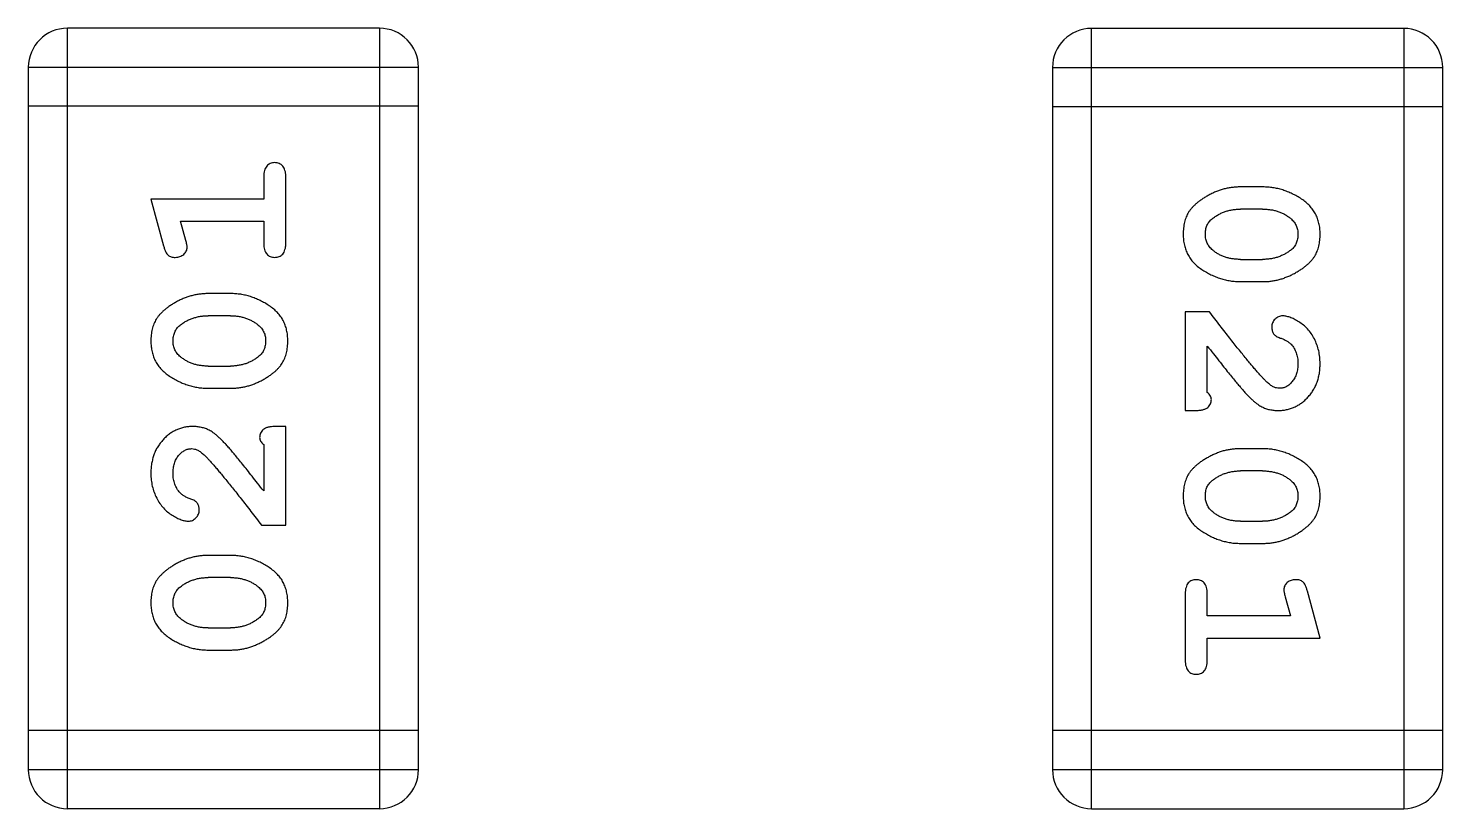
# Model space of a CAD drawing. Header units: millimetres. Extents: x 563 to 681, y 173 to 284.
# Drawn here: x 657.979 to 659.084, y 182.832 to 183.442 of the extents above; entities that cross this region are included whole.
import ezdxf

# ---------------------------------------------------------------- set-up
doc = ezdxf.new("R2010")
doc.units = ezdxf.units.MM
doc.header["$LTSCALE"] = 30.734
doc.layers.get('0').update_dxf_attribs({"linetype": 'CONTINUOUS'})

msp = doc.modelspace()

# ---------------------------------------------------------------- linework, layer by layer
at = {"linetype": 'Continuous'}
for p, q in [((658.2536, 183.4419), (658.0098, 183.4419)), ((658.0098, 182.8323), (658.0098, 183.4419)), ((658.2536, 183.4419), (658.2536, 182.8323)), ((659.0537, 183.4418), (658.8099, 183.4418)), ((658.8099, 182.8322), (658.8099, 183.4418)), ((659.0537, 183.4418), (659.0537, 182.8322)), ((657.9793, 183.4114), (658.2841, 183.4114)), ((657.9793, 183.4114), (657.9793, 182.8627)), ((658.2841, 182.8627), (658.2841, 183.4114)), ((658.7794, 183.4113), (659.0842, 183.4113)), ((658.7794, 183.4113), (658.7794, 182.8627)), ((659.0842, 182.8627), (659.0842, 183.4113)), ((658.2841, 183.3809), (657.9793, 183.3809)), ((658.7794, 183.3808), (659.0842, 183.3808)), ((658.1632, 183.3258), (658.1632, 183.3085)), ((658.1805, 183.2739), (658.1805, 183.3258)), ((658.9438, 183.3179), (658.9261, 183.3179)), ((658.1632, 183.3085), (658.0751, 183.3085)), ((658.0751, 183.3085), (658.0849, 183.272)), ((658.0982, 183.2912), (658.1632, 183.2912)), ((658.1023, 183.2762), (658.0982, 183.2912)), ((658.1632, 183.2912), (658.1632, 183.2739)), ((658.9435, 183.3006), (658.9263, 183.3006)), ((658.9263, 183.2613), (658.9435, 183.2613)), ((658.9261, 183.244), (658.9438, 183.244)), ((658.1374, 183.2346), (658.1197, 183.2346)), ((658.1372, 183.2173), (658.1199, 183.2173)), ((658.9019, 183.2204), (658.883, 183.2204)), ((658.883, 183.2204), (658.883, 183.1433)), ((658.9003, 183.1574), (658.9003, 183.1936)), ((658.1199, 183.178), (658.1372, 183.178)), ((658.1197, 183.1607), (658.1374, 183.1607)), ((658.883, 183.1433), (658.8909, 183.1433)), ((658.1805, 183.1308), (658.1726, 183.1308)), ((658.1805, 183.0537), (658.1805, 183.1308)), ((658.1632, 183.1166), (658.1632, 183.0804)), ((658.9438, 183.1134), (658.9261, 183.1134)), ((658.9435, 183.0961), (658.9263, 183.0961)), ((658.1616, 183.0537), (658.1805, 183.0537)), ((658.9263, 183.0568), (658.9435, 183.0568)), ((658.9261, 183.0395), (658.9438, 183.0395)), ((658.1374, 183.0301), (658.1197, 183.0301)), ((658.1372, 183.0128), (658.1199, 183.0128)), ((658.883, 183.0001), (658.883, 182.9482)), ((658.9003, 182.9828), (658.9003, 183.0001)), ((658.9611, 182.9978), (658.9653, 182.9828)), ((658.9884, 182.9655), (658.9785, 183.0021)), ((658.9653, 182.9828), (658.9003, 182.9828)), ((658.1199, 182.9735), (658.1372, 182.9735)), ((658.9003, 182.9655), (658.9884, 182.9655)), ((658.9003, 182.9482), (658.9003, 182.9655)), ((658.1197, 182.9561), (658.1374, 182.9561)), ((658.2841, 182.8932), (657.9793, 182.8932)), ((659.0842, 182.8932), (658.7794, 182.8932)), ((658.2841, 182.8627), (657.9793, 182.8627)), ((659.0842, 182.8627), (658.7794, 182.8627)), ((658.0098, 182.8323), (658.2536, 182.8323)), ((658.8099, 182.8322), (659.0537, 182.8322))]:
    msp.add_line(p, q, dxfattribs=at)
for centre, start, end in [((658.0098, 183.4114), 90, 180), ((658.2536, 183.4114), 0, 90), ((658.8099, 183.4113), 90, 180), ((659.0537, 183.4113), 0, 90), ((658.0098, 182.8627), 180, 270), ((658.2536, 182.8627), 270, 0), ((658.8099, 182.8627), 180, 270), ((659.0537, 182.8627), 270, 0)]:
    msp.add_arc(centre, 0.0305, start, end, dxfattribs=at)
for points, knots in [([(658.1718, 183.3369), (658.1712, 183.3368), (658.17, 183.3368), (658.1683, 183.3363), (658.1668, 183.3354), (658.1655, 183.3342), (658.1644, 183.3327), (658.1637, 183.3307), (658.1632, 183.3284), (658.1632, 183.3267), (658.1632, 183.3258)], [0, 0, 0, 0, 0.11517, 0.223509, 0.328254, 0.438012, 0.553651, 0.682263, 0.830856, 1, 1, 1, 1]), ([(658.1805, 183.3258), (658.1804, 183.3267), (658.1804, 183.3284), (658.1799, 183.3307), (658.1792, 183.3327), (658.1781, 183.3342), (658.1768, 183.3354), (658.1753, 183.3362), (658.1736, 183.3368), (658.1724, 183.3368), (658.1718, 183.3369)], [0, 0, 0, 0, 0.169012, 0.317488, 0.445429, 0.560977, 0.67065, 0.776666, 0.88492, 1, 1, 1, 1]), ([(658.9261, 183.3179), (658.925, 183.3179), (658.9229, 183.3179), (658.9197, 183.3175), (658.9166, 183.3171), (658.9135, 183.3164), (658.9104, 183.3155), (658.9074, 183.3144), (658.9045, 183.3131), (658.9016, 183.3116), (658.8988, 183.3101), (658.8963, 183.3084), (658.894, 183.3068), (658.8919, 183.3051), (658.89, 183.3034), (658.8884, 183.3017), (658.8869, 183.3), (658.8853, 183.2976), (658.8837, 183.2945), (658.8824, 183.2903), (658.8816, 183.2857), (658.8815, 183.2825), (658.8814, 183.2809)], [0, 0, 0, 0, 0.049886, 0.09882, 0.148132, 0.19689, 0.246038, 0.295176, 0.345305, 0.395692, 0.445312, 0.491875, 0.535813, 0.577009, 0.616081, 0.652689, 0.687585, 0.720206, 0.785062, 0.85223, 0.923759, 1, 1, 1, 1]), ([(658.9884, 183.2811), (658.9884, 183.2826), (658.9883, 183.2854), (658.9876, 183.2894), (658.9865, 183.2933), (658.9849, 183.2969), (658.9828, 183.3002), (658.9803, 183.3032), (658.9773, 183.306), (658.974, 183.3085), (658.9704, 183.3107), (658.9667, 183.3126), (658.963, 183.3142), (658.9592, 183.3156), (658.9554, 183.3166), (658.9516, 183.3174), (658.9477, 183.3178), (658.9451, 183.3179), (658.9438, 183.3179)], [0, 0, 0, 0, 0.06692, 0.130834, 0.19258, 0.252759, 0.312631, 0.373411, 0.436359, 0.501894, 0.568244, 0.632472, 0.69556, 0.757163, 0.818592, 0.878885, 0.939235, 1, 1, 1, 1]), ([(658.8988, 183.2808), (658.8988, 183.2815), (658.8988, 183.2827), (658.899, 183.2845), (658.8994, 183.2862), (658.9, 183.2878), (658.9008, 183.2893), (658.9017, 183.2906), (658.9028, 183.2919), (658.9036, 183.2926), (658.904, 183.293)], [0, 0, 0, 0, 0.139844, 0.271849, 0.399162, 0.521619, 0.6402, 0.758957, 0.87828, 1, 1, 1, 1]), ([(658.904, 183.293), (658.9048, 183.2936), (658.9064, 183.2948), (658.909, 183.2963), (658.9116, 183.2977), (658.9143, 183.2987), (658.9172, 183.2996), (658.9201, 183.3002), (658.9232, 183.3005), (658.9253, 183.3006), (658.9263, 183.3006)], [0, 0, 0, 0, 0.124927, 0.248361, 0.370889, 0.492583, 0.61616, 0.741472, 0.869044, 1, 1, 1, 1]), ([(658.9435, 183.3006), (658.9446, 183.3006), (658.9467, 183.3005), (658.9497, 183.3002), (658.9527, 183.2997), (658.9555, 183.2988), (658.9582, 183.2978), (658.9607, 183.2966), (658.9631, 183.2951), (658.9646, 183.2939), (658.9653, 183.2934)], [0, 0, 0, 0, 0.135446, 0.266257, 0.393419, 0.517936, 0.639137, 0.758785, 0.879345, 1, 1, 1, 1]), ([(658.9653, 183.2934), (658.9658, 183.2929), (658.9667, 183.2921), (658.9679, 183.2908), (658.9689, 183.2894), (658.9697, 183.2879), (658.9703, 183.2863), (658.9708, 183.2846), (658.9711, 183.2828), (658.9711, 183.2816), (658.9711, 183.281)], [0, 0, 0, 0, 0.13042, 0.256046, 0.378133, 0.498725, 0.620452, 0.742761, 0.869406, 1, 1, 1, 1]), ([(658.8814, 183.2809), (658.8815, 183.2794), (658.8816, 183.2766), (658.8823, 183.2725), (658.8834, 183.2687), (658.885, 183.2651), (658.887, 183.2618), (658.8895, 183.2587), (658.8925, 183.2559), (658.8959, 183.2535), (658.8995, 183.2513), (658.9031, 183.2493), (658.9069, 183.2477), (658.9106, 183.2463), (658.9144, 183.2453), (658.9183, 183.2445), (658.9222, 183.2441), (658.9248, 183.244), (658.9261, 183.244)], [0, 0, 0, 0, 0.067217, 0.131051, 0.19272, 0.252824, 0.312745, 0.373449, 0.436041, 0.501494, 0.567761, 0.632087, 0.695096, 0.757109, 0.817993, 0.878657, 0.939311, 1, 1, 1, 1]), ([(658.9046, 183.2685), (658.9041, 183.2689), (658.9032, 183.2697), (658.902, 183.2711), (658.901, 183.2725), (658.9002, 183.274), (658.8995, 183.2756), (658.8991, 183.2772), (658.8988, 183.279), (658.8988, 183.2802), (658.8988, 183.2808)], [0, 0, 0, 0, 0.129853, 0.25607, 0.380154, 0.49978, 0.62208, 0.743277, 0.868791, 1, 1, 1, 1]), ([(658.9438, 183.244), (658.9449, 183.244), (658.947, 183.244), (658.9502, 183.2443), (658.9534, 183.2449), (658.9565, 183.2455), (658.9595, 183.2465), (658.9625, 183.2476), (658.9655, 183.2489), (658.9684, 183.2504), (658.9711, 183.252), (658.9737, 183.2536), (658.976, 183.2552), (658.9781, 183.2569), (658.9799, 183.2586), (658.9816, 183.2603), (658.983, 183.2621), (658.9846, 183.2644), (658.9862, 183.2676), (658.9875, 183.2718), (658.9883, 183.2763), (658.9884, 183.2795), (658.9884, 183.2811)], [0, 0, 0, 0, 0.049855, 0.099516, 0.148482, 0.19758, 0.246804, 0.296268, 0.346517, 0.397047, 0.446826, 0.49336, 0.537801, 0.579207, 0.617974, 0.654833, 0.689171, 0.722088, 0.786392, 0.853518, 0.924186, 1, 1, 1, 1]), ([(658.9711, 183.281), (658.9711, 183.2804), (658.9711, 183.2791), (658.9708, 183.2773), (658.9704, 183.2756), (658.9698, 183.274), (658.9691, 183.2726), (658.9682, 183.2712), (658.9671, 183.2699), (658.9663, 183.2692), (658.9658, 183.2688)], [0, 0, 0, 0, 0.138115, 0.270177, 0.397547, 0.520057, 0.63869, 0.757499, 0.878226, 1, 1, 1, 1]), ([(658.0849, 183.272), (658.0852, 183.2711), (658.0857, 183.2695), (658.0865, 183.2675), (658.0874, 183.2658), (658.0885, 183.2646), (658.0896, 183.2638), (658.091, 183.2633), (658.0925, 183.2629), (658.0936, 183.2629), (658.0941, 183.2629)], [0, 0, 0, 0, 0.187321, 0.344927, 0.475328, 0.579604, 0.674244, 0.773631, 0.882025, 1, 1, 1, 1]), ([(658.0941, 183.2629), (658.0947, 183.2629), (658.096, 183.263), (658.0977, 183.2635), (658.0993, 183.2642), (658.1007, 183.2652), (658.1019, 183.2664), (658.1028, 183.2678), (658.1033, 183.2693), (658.1033, 183.2703), (658.1034, 183.2708)], [0, 0, 0, 0, 0.138815, 0.27042, 0.39836, 0.52875, 0.654955, 0.771147, 0.884581, 1, 1, 1, 1]), ([(658.1034, 183.2708), (658.1034, 183.2711), (658.1033, 183.2719), (658.1031, 183.2731), (658.1028, 183.2746), (658.1025, 183.2756), (658.1023, 183.2762)], [0, 0, 0, 0, 0.183151, 0.413144, 0.682305, 1, 1, 1, 1]), ([(658.1632, 183.2739), (658.1632, 183.273), (658.1632, 183.2713), (658.1637, 183.269), (658.1644, 183.2671), (658.1655, 183.2655), (658.1668, 183.2644), (658.1683, 183.2635), (658.17, 183.263), (658.1712, 183.2629), (658.1718, 183.2629)], [0, 0, 0, 0, 0.169102, 0.317658, 0.446239, 0.563118, 0.671828, 0.776546, 0.884858, 1, 1, 1, 1]), ([(658.1718, 183.2629), (658.1724, 183.2629), (658.1736, 183.263), (658.1753, 183.2635), (658.1768, 183.2643), (658.1781, 183.2655), (658.1792, 183.2671), (658.1799, 183.269), (658.1804, 183.2713), (658.1804, 183.273), (658.1805, 183.2739)], [0, 0, 0, 0, 0.115051, 0.223278, 0.329269, 0.437893, 0.554681, 0.682591, 0.83103, 1, 1, 1, 1]), ([(658.9263, 183.2613), (658.9253, 183.2613), (658.9232, 183.2614), (658.9201, 183.2617), (658.9172, 183.2622), (658.9144, 183.2631), (658.9117, 183.264), (658.9092, 183.2653), (658.9068, 183.2668), (658.9053, 183.2679), (658.9046, 183.2685)], [0, 0, 0, 0, 0.135449, 0.266263, 0.393429, 0.516942, 0.639128, 0.758779, 0.879341, 1, 1, 1, 1]), ([(658.9658, 183.2688), (658.965, 183.2682), (658.9634, 183.267), (658.9609, 183.2655), (658.9583, 183.2642), (658.9555, 183.2631), (658.9527, 183.2623), (658.9497, 183.2617), (658.9467, 183.2614), (658.9446, 183.2613), (658.9435, 183.2613)], [0, 0, 0, 0, 0.125331, 0.248948, 0.371201, 0.494032, 0.616811, 0.742104, 0.868849, 1, 1, 1, 1]), ([(658.1197, 183.2346), (658.1186, 183.2346), (658.1165, 183.2345), (658.1133, 183.2342), (658.1101, 183.2337), (658.107, 183.233), (658.104, 183.2321), (658.101, 183.231), (658.098, 183.2297), (658.0951, 183.2282), (658.0924, 183.2266), (658.0898, 183.225), (658.0875, 183.2233), (658.0854, 183.2217), (658.0836, 183.2199), (658.0819, 183.2182), (658.0805, 183.2165), (658.0789, 183.2141), (658.0773, 183.211), (658.076, 183.2068), (658.0752, 183.2022), (658.0751, 183.1991), (658.0751, 183.1975)], [0, 0, 0, 0, 0.049855, 0.099516, 0.148482, 0.19758, 0.246804, 0.296268, 0.346517, 0.397047, 0.446826, 0.49336, 0.537801, 0.579207, 0.617974, 0.654833, 0.689171, 0.722088, 0.786392, 0.853518, 0.924186, 1, 1, 1, 1]), ([(658.182, 183.1977), (658.182, 183.1991), (658.1819, 183.202), (658.1812, 183.2061), (658.1801, 183.2099), (658.1785, 183.2135), (658.1765, 183.2168), (658.174, 183.2198), (658.171, 183.2226), (658.1676, 183.2251), (658.164, 183.2273), (658.1604, 183.2292), (658.1566, 183.2309), (658.1529, 183.2323), (658.1491, 183.2333), (658.1452, 183.2341), (658.1413, 183.2345), (658.1387, 183.2346), (658.1374, 183.2346)], [0, 0, 0, 0, 0.067217, 0.131051, 0.19272, 0.252824, 0.312745, 0.373449, 0.436041, 0.501494, 0.567761, 0.632087, 0.695096, 0.757109, 0.817993, 0.878657, 0.939311, 1, 1, 1, 1]), ([(658.0977, 183.2097), (658.0985, 183.2103), (658.1, 183.2115), (658.1026, 183.2131), (658.1052, 183.2144), (658.108, 183.2154), (658.1108, 183.2163), (658.1138, 183.2169), (658.1168, 183.2172), (658.1189, 183.2173), (658.1199, 183.2173)], [0, 0, 0, 0, 0.125331, 0.248948, 0.371201, 0.494032, 0.616811, 0.742104, 0.868849, 1, 1, 1, 1]), ([(658.1372, 183.2173), (658.1382, 183.2173), (658.1403, 183.2172), (658.1433, 183.2169), (658.1463, 183.2163), (658.1491, 183.2155), (658.1518, 183.2145), (658.1543, 183.2132), (658.1567, 183.2118), (658.1582, 183.2106), (658.1589, 183.21)], [0, 0, 0, 0, 0.135449, 0.266263, 0.393429, 0.516942, 0.639128, 0.758779, 0.879341, 1, 1, 1, 1]), ([(658.9469, 183.1654), (658.9464, 183.1658), (658.9454, 183.1668), (658.9439, 183.1684), (658.9422, 183.1703), (658.9402, 183.1724), (658.9381, 183.1749), (658.9358, 183.1776), (658.9333, 183.1806), (658.9306, 183.1839), (658.9276, 183.1875), (658.9245, 183.1914), (658.9212, 183.1955), (658.9178, 183.1999), (658.9141, 183.2047), (658.9102, 183.2096), (658.9061, 183.2149), (658.9033, 183.2185), (658.9019, 183.2204)], [0, 0, 0, 0, 0.026647, 0.057942, 0.094152, 0.134806, 0.180631, 0.231142, 0.286385, 0.346321, 0.411439, 0.481035, 0.555329, 0.634592, 0.718826, 0.807759, 0.901393, 1, 1, 1, 1]), ([(658.9591, 183.2172), (658.9586, 183.2172), (658.9575, 183.2171), (658.9559, 183.2166), (658.9545, 183.2158), (658.9532, 183.2147), (658.9521, 183.2133), (658.9513, 183.2118), (658.9507, 183.2101), (658.9507, 183.209), (658.9507, 183.2084)], [0, 0, 0, 0, 0.120856, 0.239483, 0.360995, 0.490166, 0.620982, 0.746416, 0.870253, 1, 1, 1, 1]), ([(658.9884, 183.18), (658.9884, 183.1817), (658.9882, 183.185), (658.9874, 183.19), (658.986, 183.1947), (658.984, 183.1992), (658.9816, 183.2033), (658.9787, 183.207), (658.9754, 183.2101), (658.9719, 183.2126), (658.9683, 183.2146), (658.965, 183.2161), (658.9619, 183.217), (658.96, 183.2172), (658.9591, 183.2172)], [0, 0, 0, 0, 0.098286, 0.193983, 0.289056, 0.384352, 0.477435, 0.566197, 0.652355, 0.737986, 0.818188, 0.887401, 0.94802, 1, 1, 1, 1]), ([(658.0924, 183.1976), (658.0924, 183.1982), (658.0924, 183.1994), (658.0927, 183.2012), (658.0931, 183.2029), (658.0937, 183.2045), (658.0944, 183.206), (658.0953, 183.2074), (658.0964, 183.2086), (658.0972, 183.2094), (658.0977, 183.2097)], [0, 0, 0, 0, 0.138115, 0.270177, 0.397547, 0.520057, 0.63869, 0.757499, 0.878226, 1, 1, 1, 1]), ([(658.1589, 183.21), (658.1594, 183.2096), (658.1603, 183.2089), (658.1615, 183.2075), (658.1625, 183.2061), (658.1633, 183.2046), (658.164, 183.203), (658.1644, 183.2013), (658.1647, 183.1996), (658.1647, 183.1984), (658.1647, 183.1977)], [0, 0, 0, 0, 0.129853, 0.25607, 0.380154, 0.49978, 0.62208, 0.743277, 0.868791, 1, 1, 1, 1]), ([(658.9507, 183.2084), (658.9507, 183.2079), (658.9507, 183.207), (658.951, 183.2056), (658.9515, 183.2043), (658.9521, 183.2032), (658.953, 183.2022), (658.9542, 183.2013), (658.9556, 183.2005), (658.9567, 183.2001), (658.9572, 183.1999)], [0, 0, 0, 0, 0.127347, 0.246131, 0.359406, 0.470543, 0.586092, 0.711469, 0.847022, 1, 1, 1, 1]), ([(658.0751, 183.1975), (658.0751, 183.196), (658.0752, 183.1932), (658.0759, 183.1891), (658.077, 183.1853), (658.0786, 183.1817), (658.0807, 183.1784), (658.0832, 183.1754), (658.0861, 183.1726), (658.0895, 183.1701), (658.0931, 183.1679), (658.0968, 183.166), (658.1005, 183.1643), (658.1043, 183.163), (658.1081, 183.1619), (658.1119, 183.1612), (658.1158, 183.1607), (658.1184, 183.1607), (658.1197, 183.1607)], [0, 0, 0, 0, 0.06692, 0.130834, 0.19258, 0.252759, 0.312631, 0.373411, 0.436359, 0.501894, 0.568244, 0.632472, 0.69556, 0.757163, 0.818592, 0.878885, 0.939235, 1, 1, 1, 1]), ([(658.0982, 183.1852), (658.0977, 183.1856), (658.0968, 183.1864), (658.0956, 183.1878), (658.0946, 183.1892), (658.0938, 183.1907), (658.0931, 183.1923), (658.0927, 183.194), (658.0924, 183.1957), (658.0924, 183.197), (658.0924, 183.1976)], [0, 0, 0, 0, 0.13042, 0.256046, 0.378133, 0.498725, 0.620452, 0.742761, 0.869406, 1, 1, 1, 1]), ([(658.1374, 183.1607), (658.1385, 183.1607), (658.1406, 183.1607), (658.1438, 183.161), (658.1469, 183.1615), (658.15, 183.1622), (658.1531, 183.1631), (658.1561, 183.1642), (658.159, 183.1655), (658.1619, 183.1669), (658.1646, 183.1685), (658.1672, 183.1701), (658.1695, 183.1718), (658.1716, 183.1734), (658.1735, 183.1751), (658.1751, 183.1768), (658.1766, 183.1786), (658.1781, 183.1809), (658.1798, 183.1841), (658.1811, 183.1883), (658.1819, 183.1929), (658.182, 183.1961), (658.182, 183.1977)], [0, 0, 0, 0, 0.049886, 0.09882, 0.148132, 0.19689, 0.246038, 0.295176, 0.345305, 0.395692, 0.445312, 0.491875, 0.535813, 0.577009, 0.616081, 0.652689, 0.687585, 0.720206, 0.785062, 0.85223, 0.923759, 1, 1, 1, 1]), ([(658.1647, 183.1977), (658.1647, 183.1971), (658.1647, 183.1959), (658.1644, 183.1941), (658.164, 183.1924), (658.1634, 183.1908), (658.1627, 183.1893), (658.1618, 183.1879), (658.1607, 183.1867), (658.1599, 183.186), (658.1594, 183.1856)], [0, 0, 0, 0, 0.139844, 0.271849, 0.399162, 0.521619, 0.6402, 0.758957, 0.87828, 1, 1, 1, 1]), ([(658.9003, 183.1936), (658.9019, 183.1916), (658.9049, 183.1878), (658.9092, 183.1823), (658.9131, 183.1774), (658.9167, 183.1729), (658.9199, 183.169), (658.9227, 183.1655), (658.9252, 183.1626), (658.9267, 183.1609), (658.9274, 183.1601)], [0, 0, 0, 0, 0.176662, 0.337826, 0.484741, 0.617764, 0.73494, 0.837793, 0.926412, 1, 1, 1, 1]), ([(658.9572, 183.1999), (658.9581, 183.1996), (658.9598, 183.199), (658.9621, 183.1978), (658.9641, 183.1965), (658.9652, 183.1955), (658.9657, 183.195)], [0, 0, 0, 0, 0.285518, 0.544185, 0.781367, 1, 1, 1, 1]), ([(658.9657, 183.195), (658.9662, 183.1945), (658.967, 183.1935), (658.9681, 183.1918), (658.969, 183.1901), (658.9698, 183.1883), (658.9704, 183.1864), (658.9708, 183.1844), (658.9711, 183.1823), (658.9711, 183.1808), (658.9711, 183.1801)], [0, 0, 0, 0, 0.121873, 0.243139, 0.363336, 0.485133, 0.607572, 0.734701, 0.864814, 1, 1, 1, 1]), ([(658.1199, 183.178), (658.1189, 183.178), (658.1168, 183.178), (658.1137, 183.1784), (658.1108, 183.1789), (658.108, 183.1797), (658.1053, 183.1807), (658.1028, 183.182), (658.1004, 183.1835), (658.0989, 183.1846), (658.0982, 183.1852)], [0, 0, 0, 0, 0.135446, 0.266257, 0.393419, 0.517936, 0.639137, 0.758785, 0.879345, 1, 1, 1, 1]), ([(658.1594, 183.1856), (658.1587, 183.185), (658.1571, 183.1838), (658.1545, 183.1822), (658.1519, 183.1809), (658.1491, 183.1798), (658.1463, 183.179), (658.1433, 183.1784), (658.1403, 183.178), (658.1382, 183.178), (658.1372, 183.178)], [0, 0, 0, 0, 0.124927, 0.248361, 0.370889, 0.492583, 0.61616, 0.741472, 0.869044, 1, 1, 1, 1]), ([(658.9557, 183.1433), (658.9568, 183.1433), (658.959, 183.1434), (658.9622, 183.1439), (658.9653, 183.1447), (658.9683, 183.1458), (658.9711, 183.1473), (658.9739, 183.1491), (658.9764, 183.1512), (658.9789, 183.1536), (658.9811, 183.1562), (658.9831, 183.1591), (658.9847, 183.1621), (658.9861, 183.1653), (658.9871, 183.1687), (658.9879, 183.1723), (658.9883, 183.1761), (658.9884, 183.1787), (658.9884, 183.18)], [0, 0, 0, 0, 0.060981, 0.120256, 0.178148, 0.236115, 0.293993, 0.352864, 0.413358, 0.476056, 0.539296, 0.602396, 0.665116, 0.728325, 0.792919, 0.859317, 0.928302, 1, 1, 1, 1]), ([(658.9711, 183.1801), (658.9711, 183.1787), (658.971, 183.176), (658.9701, 183.1722), (658.9688, 183.1688), (658.9668, 183.1659), (658.9646, 183.1636), (658.9621, 183.1618), (658.9594, 183.1608), (658.9575, 183.1607), (658.9566, 183.1606)], [0, 0, 0, 0, 0.156344, 0.299348, 0.4327, 0.561, 0.682299, 0.791883, 0.89611, 1, 1, 1, 1]), ([(658.9274, 183.1601), (658.9281, 183.1592), (658.9296, 183.1575), (658.9318, 183.1551), (658.934, 183.153), (658.9359, 183.1511), (658.9378, 183.1495), (658.9396, 183.1482), (658.9412, 183.147), (658.9433, 183.1459), (658.9458, 183.1449), (658.949, 183.1439), (658.9523, 183.1434), (658.9545, 183.1433), (658.9557, 183.1433)], [0, 0, 0, 0, 0.103002, 0.197728, 0.285279, 0.365235, 0.437224, 0.502446, 0.560545, 0.611446, 0.707576, 0.80349, 0.900532, 1, 1, 1, 1]), ([(658.9566, 183.1606), (658.9558, 183.1607), (658.9542, 183.1608), (658.9517, 183.1618), (658.9493, 183.1633), (658.9477, 183.1646), (658.9469, 183.1654)], [0, 0, 0, 0, 0.212836, 0.442809, 0.70317, 1, 1, 1, 1]), ([(658.8909, 183.1433), (658.892, 183.1433), (658.8939, 183.1434), (658.8966, 183.1438), (658.8989, 183.1445), (658.9006, 183.1455), (658.9019, 183.1468), (658.9028, 183.1484), (658.9034, 183.1501), (658.9034, 183.1513), (658.9035, 183.1519)], [0, 0, 0, 0, 0.1844, 0.34094, 0.473574, 0.586824, 0.690029, 0.789175, 0.890445, 1, 1, 1, 1]), ([(658.9035, 183.1519), (658.9034, 183.1524), (658.9033, 183.1533), (658.9027, 183.1547), (658.9017, 183.1561), (658.9008, 183.157), (658.9003, 183.1574)], [0, 0, 0, 0, 0.20611, 0.432681, 0.695597, 1, 1, 1, 1]), ([(658.1078, 183.1308), (658.1067, 183.1307), (658.1045, 183.1307), (658.1013, 183.1302), (658.0982, 183.1294), (658.0952, 183.1282), (658.0923, 183.1268), (658.0896, 183.125), (658.087, 183.1229), (658.0846, 183.1205), (658.0824, 183.1178), (658.0804, 183.115), (658.0787, 183.112), (658.0774, 183.1087), (658.0764, 183.1053), (658.0756, 183.1017), (658.0751, 183.098), (658.0751, 183.0954), (658.0751, 183.0941)], [0, 0, 0, 0, 0.060981, 0.120256, 0.178148, 0.236115, 0.293993, 0.352864, 0.413358, 0.476056, 0.539296, 0.602396, 0.665116, 0.728325, 0.792919, 0.859317, 0.928302, 1, 1, 1, 1]), ([(658.1361, 183.114), (658.1353, 183.1149), (658.1339, 183.1166), (658.1316, 183.1189), (658.1295, 183.1211), (658.1275, 183.1229), (658.1257, 183.1245), (658.1239, 183.1259), (658.1223, 183.127), (658.1202, 183.1281), (658.1177, 183.1292), (658.1145, 183.1301), (658.1112, 183.1307), (658.109, 183.1307), (658.1078, 183.1308)], [0, 0, 0, 0, 0.103002, 0.197728, 0.285279, 0.365235, 0.437224, 0.502446, 0.560545, 0.611446, 0.707576, 0.80349, 0.900532, 1, 1, 1, 1]), ([(658.1726, 183.1308), (658.1715, 183.1307), (658.1696, 183.1307), (658.1668, 183.1303), (658.1646, 183.1296), (658.1629, 183.1285), (658.1616, 183.1272), (658.1607, 183.1257), (658.1601, 183.124), (658.16, 183.1227), (658.16, 183.1221)], [0, 0, 0, 0, 0.1844, 0.34094, 0.473574, 0.586824, 0.690029, 0.789175, 0.890445, 1, 1, 1, 1]), ([(658.16, 183.1221), (658.1601, 183.1217), (658.1601, 183.1207), (658.1608, 183.1193), (658.1618, 183.1179), (658.1627, 183.1171), (658.1632, 183.1166)], [0, 0, 0, 0, 0.20611, 0.432681, 0.695597, 1, 1, 1, 1]), ([(658.0924, 183.094), (658.0924, 183.0954), (658.0925, 183.0981), (658.0933, 183.1019), (658.0947, 183.1053), (658.0966, 183.1081), (658.0989, 183.1105), (658.1014, 183.1122), (658.1041, 183.1133), (658.106, 183.1134), (658.1069, 183.1135)], [0, 0, 0, 0, 0.156344, 0.299348, 0.4327, 0.561, 0.682299, 0.791883, 0.89611, 1, 1, 1, 1]), ([(658.1069, 183.1135), (658.1077, 183.1134), (658.1093, 183.1133), (658.1118, 183.1123), (658.1142, 183.1108), (658.1158, 183.1094), (658.1166, 183.1087)], [0, 0, 0, 0, 0.212836, 0.442809, 0.70317, 1, 1, 1, 1]), ([(658.1166, 183.1087), (658.1171, 183.1083), (658.118, 183.1073), (658.1196, 183.1057), (658.1213, 183.1038), (658.1232, 183.1016), (658.1254, 183.0992), (658.1277, 183.0964), (658.1302, 183.0934), (658.1329, 183.0901), (658.1358, 183.0865), (658.1389, 183.0827), (658.1422, 183.0785), (658.1457, 183.0741), (658.1494, 183.0694), (658.1533, 183.0644), (658.1574, 183.0591), (658.1602, 183.0555), (658.1616, 183.0537)], [0, 0, 0, 0, 0.026647, 0.057942, 0.094152, 0.134806, 0.180631, 0.231142, 0.286385, 0.346321, 0.411439, 0.481035, 0.555329, 0.634592, 0.718826, 0.807759, 0.901393, 1, 1, 1, 1]), ([(658.1632, 183.0804), (658.1616, 183.0824), (658.1586, 183.0863), (658.1543, 183.0917), (658.1504, 183.0967), (658.1468, 183.1011), (658.1436, 183.1051), (658.1408, 183.1085), (658.1383, 183.1114), (658.1368, 183.1132), (658.1361, 183.114)], [0, 0, 0, 0, 0.176662, 0.337826, 0.484741, 0.617764, 0.73494, 0.837793, 0.926412, 1, 1, 1, 1]), ([(658.9261, 183.1134), (658.925, 183.1134), (658.9229, 183.1133), (658.9197, 183.113), (658.9166, 183.1126), (658.9135, 183.1119), (658.9104, 183.111), (658.9074, 183.1098), (658.9045, 183.1086), (658.9016, 183.1071), (658.8988, 183.1055), (658.8963, 183.1039), (658.894, 183.1023), (658.8919, 183.1006), (658.89, 183.0989), (658.8884, 183.0972), (658.8869, 183.0955), (658.8853, 183.0931), (658.8837, 183.0899), (658.8824, 183.0858), (658.8816, 183.0812), (658.8815, 183.078), (658.8814, 183.0764)], [0, 0, 0, 0, 0.049886, 0.09882, 0.148132, 0.19689, 0.246038, 0.295176, 0.345305, 0.395692, 0.445312, 0.491875, 0.535813, 0.577009, 0.616081, 0.652689, 0.687585, 0.720206, 0.785062, 0.85223, 0.923759, 1, 1, 1, 1]), ([(658.9884, 183.0766), (658.9884, 183.078), (658.9883, 183.0808), (658.9876, 183.0849), (658.9865, 183.0888), (658.9849, 183.0923), (658.9828, 183.0956), (658.9803, 183.0987), (658.9773, 183.1015), (658.974, 183.1039), (658.9704, 183.1061), (658.9667, 183.1081), (658.963, 183.1097), (658.9592, 183.1111), (658.9554, 183.1121), (658.9516, 183.1129), (658.9477, 183.1133), (658.9451, 183.1134), (658.9438, 183.1134)], [0, 0, 0, 0, 0.06692, 0.130834, 0.19258, 0.252759, 0.312631, 0.373411, 0.436359, 0.501894, 0.568244, 0.632472, 0.69556, 0.757163, 0.818592, 0.878885, 0.939235, 1, 1, 1, 1]), ([(658.0751, 183.0941), (658.0751, 183.0924), (658.0752, 183.089), (658.0761, 183.0841), (658.0775, 183.0794), (658.0795, 183.0749), (658.0819, 183.0707), (658.0848, 183.0671), (658.0881, 183.0639), (658.0916, 183.0614), (658.0952, 183.0594), (658.0985, 183.058), (658.1015, 183.057), (658.1035, 183.0569), (658.1044, 183.0568)], [0, 0, 0, 0, 0.098286, 0.193983, 0.289056, 0.384352, 0.477435, 0.566197, 0.652355, 0.737986, 0.818188, 0.887401, 0.94802, 1, 1, 1, 1]), ([(658.0977, 183.0791), (658.0973, 183.0796), (658.0965, 183.0806), (658.0954, 183.0822), (658.0945, 183.084), (658.0937, 183.0858), (658.0931, 183.0877), (658.0927, 183.0897), (658.0924, 183.0918), (658.0924, 183.0932), (658.0924, 183.094)], [0, 0, 0, 0, 0.121873, 0.243139, 0.363336, 0.485133, 0.607572, 0.734701, 0.864814, 1, 1, 1, 1]), ([(658.904, 183.0885), (658.9048, 183.0891), (658.9064, 183.0903), (658.909, 183.0918), (658.9116, 183.0932), (658.9143, 183.0942), (658.9172, 183.0951), (658.9201, 183.0957), (658.9232, 183.096), (658.9253, 183.0961), (658.9263, 183.0961)], [0, 0, 0, 0, 0.124927, 0.248361, 0.370889, 0.492583, 0.61616, 0.741472, 0.869044, 1, 1, 1, 1]), ([(658.9435, 183.0961), (658.9446, 183.0961), (658.9467, 183.096), (658.9497, 183.0957), (658.9527, 183.0951), (658.9555, 183.0943), (658.9582, 183.0933), (658.9607, 183.092), (658.9631, 183.0906), (658.9646, 183.0894), (658.9653, 183.0888)], [0, 0, 0, 0, 0.135446, 0.266257, 0.393419, 0.517936, 0.639137, 0.758785, 0.879345, 1, 1, 1, 1]), ([(658.8988, 183.0763), (658.8988, 183.0769), (658.8988, 183.0782), (658.899, 183.08), (658.8994, 183.0817), (658.9, 183.0833), (658.9008, 183.0848), (658.9017, 183.0861), (658.9028, 183.0874), (658.9036, 183.0881), (658.904, 183.0885)], [0, 0, 0, 0, 0.139844, 0.271849, 0.399162, 0.521619, 0.6402, 0.758957, 0.87828, 1, 1, 1, 1]), ([(658.9653, 183.0888), (658.9658, 183.0884), (658.9667, 183.0876), (658.9679, 183.0863), (658.9689, 183.0849), (658.9697, 183.0834), (658.9703, 183.0818), (658.9708, 183.0801), (658.9711, 183.0783), (658.9711, 183.0771), (658.9711, 183.0765)], [0, 0, 0, 0, 0.13042, 0.256046, 0.378133, 0.498725, 0.620452, 0.742761, 0.869406, 1, 1, 1, 1]), ([(658.1063, 183.0741), (658.1054, 183.0744), (658.1037, 183.075), (658.1014, 183.0763), (658.0993, 183.0775), (658.0983, 183.0786), (658.0977, 183.0791)], [0, 0, 0, 0, 0.285518, 0.544185, 0.781367, 1, 1, 1, 1]), ([(658.1128, 183.0657), (658.1128, 183.0661), (658.1128, 183.0671), (658.1125, 183.0685), (658.112, 183.0697), (658.1113, 183.0709), (658.1104, 183.0719), (658.1093, 183.0728), (658.1079, 183.0735), (658.1068, 183.0739), (658.1063, 183.0741)], [0, 0, 0, 0, 0.127347, 0.246131, 0.359406, 0.470543, 0.586092, 0.711469, 0.847022, 1, 1, 1, 1]), ([(658.8814, 183.0764), (658.8815, 183.0749), (658.8816, 183.0721), (658.8823, 183.068), (658.8834, 183.0642), (658.885, 183.0606), (658.887, 183.0573), (658.8895, 183.0542), (658.8925, 183.0514), (658.8959, 183.049), (658.8995, 183.0468), (658.9031, 183.0448), (658.9069, 183.0432), (658.9106, 183.0418), (658.9144, 183.0408), (658.9183, 183.04), (658.9222, 183.0395), (658.9248, 183.0395), (658.9261, 183.0395)], [0, 0, 0, 0, 0.067217, 0.131051, 0.19272, 0.252824, 0.312745, 0.373449, 0.436041, 0.501494, 0.567761, 0.632087, 0.695096, 0.757109, 0.817993, 0.878657, 0.939311, 1, 1, 1, 1]), ([(658.9046, 183.064), (658.9041, 183.0644), (658.9032, 183.0652), (658.902, 183.0665), (658.901, 183.068), (658.9002, 183.0695), (658.8995, 183.0711), (658.8991, 183.0727), (658.8988, 183.0745), (658.8988, 183.0757), (658.8988, 183.0763)], [0, 0, 0, 0, 0.129853, 0.25607, 0.380154, 0.49978, 0.62208, 0.743277, 0.868791, 1, 1, 1, 1]), ([(658.9438, 183.0395), (658.9449, 183.0395), (658.947, 183.0395), (658.9502, 183.0398), (658.9534, 183.0404), (658.9565, 183.041), (658.9595, 183.0419), (658.9625, 183.0431), (658.9655, 183.0443), (658.9684, 183.0458), (658.9711, 183.0474), (658.9737, 183.0491), (658.976, 183.0507), (658.9781, 183.0524), (658.9799, 183.0541), (658.9816, 183.0558), (658.983, 183.0576), (658.9846, 183.0599), (658.9862, 183.0631), (658.9875, 183.0673), (658.9883, 183.0718), (658.9884, 183.075), (658.9884, 183.0766)], [0, 0, 0, 0, 0.049855, 0.099516, 0.148482, 0.19758, 0.246804, 0.296268, 0.346517, 0.397047, 0.446826, 0.49336, 0.537801, 0.579207, 0.617974, 0.654833, 0.689171, 0.722088, 0.786392, 0.853518, 0.924186, 1, 1, 1, 1]), ([(658.9711, 183.0765), (658.9711, 183.0758), (658.9711, 183.0746), (658.9708, 183.0728), (658.9704, 183.0711), (658.9698, 183.0695), (658.9691, 183.0681), (658.9682, 183.0667), (658.9671, 183.0654), (658.9663, 183.0647), (658.9658, 183.0643)], [0, 0, 0, 0, 0.138115, 0.270177, 0.397547, 0.520057, 0.63869, 0.757499, 0.878226, 1, 1, 1, 1]), ([(658.1044, 183.0568), (658.1049, 183.0569), (658.106, 183.0569), (658.1076, 183.0574), (658.109, 183.0583), (658.1103, 183.0594), (658.1114, 183.0608), (658.1122, 183.0623), (658.1128, 183.0639), (658.1128, 183.0651), (658.1128, 183.0657)], [0, 0, 0, 0, 0.120856, 0.239483, 0.360995, 0.490166, 0.620982, 0.746416, 0.870253, 1, 1, 1, 1]), ([(658.9263, 183.0568), (658.9253, 183.0568), (658.9232, 183.0568), (658.9201, 183.0572), (658.9172, 183.0577), (658.9144, 183.0586), (658.9117, 183.0595), (658.9092, 183.0608), (658.9068, 183.0623), (658.9053, 183.0634), (658.9046, 183.064)], [0, 0, 0, 0, 0.135449, 0.266263, 0.393429, 0.516942, 0.639128, 0.758779, 0.879341, 1, 1, 1, 1]), ([(658.9658, 183.0643), (658.965, 183.0637), (658.9634, 183.0625), (658.9609, 183.061), (658.9583, 183.0597), (658.9555, 183.0586), (658.9527, 183.0578), (658.9497, 183.0572), (658.9467, 183.0568), (658.9446, 183.0568), (658.9435, 183.0568)], [0, 0, 0, 0, 0.125331, 0.248948, 0.371201, 0.494032, 0.616811, 0.742104, 0.868849, 1, 1, 1, 1]), ([(658.1197, 183.0301), (658.1186, 183.0301), (658.1165, 183.03), (658.1133, 183.0297), (658.1101, 183.0292), (658.107, 183.0285), (658.104, 183.0276), (658.101, 183.0265), (658.098, 183.0252), (658.0951, 183.0237), (658.0924, 183.0221), (658.0898, 183.0205), (658.0875, 183.0188), (658.0854, 183.0171), (658.0836, 183.0154), (658.0819, 183.0137), (658.0805, 183.012), (658.0789, 183.0096), (658.0773, 183.0064), (658.076, 183.0023), (658.0752, 182.9977), (658.0751, 182.9946), (658.0751, 182.9929)], [0, 0, 0, 0, 0.049855, 0.099516, 0.148482, 0.19758, 0.246804, 0.296268, 0.346517, 0.397047, 0.446826, 0.49336, 0.537801, 0.579207, 0.617974, 0.654833, 0.689171, 0.722088, 0.786392, 0.853518, 0.924186, 1, 1, 1, 1]), ([(658.182, 182.9932), (658.182, 182.9946), (658.1819, 182.9975), (658.1812, 183.0015), (658.1801, 183.0054), (658.1785, 183.009), (658.1765, 183.0123), (658.174, 183.0153), (658.171, 183.0181), (658.1676, 183.0206), (658.164, 183.0228), (658.1604, 183.0247), (658.1566, 183.0264), (658.1529, 183.0277), (658.1491, 183.0288), (658.1452, 183.0295), (658.1413, 183.03), (658.1387, 183.0301), (658.1374, 183.0301)], [0, 0, 0, 0, 0.067217, 0.131051, 0.19272, 0.252824, 0.312745, 0.373449, 0.436041, 0.501494, 0.567761, 0.632087, 0.695096, 0.757109, 0.817993, 0.878657, 0.939311, 1, 1, 1, 1]), ([(658.0924, 182.9931), (658.0924, 182.9937), (658.0924, 182.9949), (658.0927, 182.9967), (658.0931, 182.9984), (658.0937, 183), (658.0944, 183.0015), (658.0953, 183.0028), (658.0964, 183.0041), (658.0972, 183.0048), (658.0977, 183.0052)], [0, 0, 0, 0, 0.138115, 0.270177, 0.397547, 0.520057, 0.63869, 0.757499, 0.878226, 1, 1, 1, 1]), ([(658.0977, 183.0052), (658.0985, 183.0058), (658.1, 183.007), (658.1026, 183.0086), (658.1052, 183.0099), (658.108, 183.0109), (658.1108, 183.0118), (658.1138, 183.0124), (658.1168, 183.0127), (658.1189, 183.0128), (658.1199, 183.0128)], [0, 0, 0, 0, 0.125331, 0.248948, 0.371201, 0.494032, 0.616811, 0.742104, 0.868849, 1, 1, 1, 1]), ([(658.1372, 183.0128), (658.1382, 183.0128), (658.1403, 183.0127), (658.1433, 183.0124), (658.1463, 183.0118), (658.1491, 183.011), (658.1518, 183.01), (658.1543, 183.0087), (658.1567, 183.0073), (658.1582, 183.0061), (658.1589, 183.0055)], [0, 0, 0, 0, 0.135449, 0.266263, 0.393429, 0.516942, 0.639128, 0.758779, 0.879341, 1, 1, 1, 1]), ([(658.1589, 183.0055), (658.1594, 183.0051), (658.1603, 183.0043), (658.1615, 183.003), (658.1625, 183.0016), (658.1633, 183.0001), (658.164, 182.9985), (658.1644, 182.9968), (658.1647, 182.9951), (658.1647, 182.9939), (658.1647, 182.9932)], [0, 0, 0, 0, 0.129853, 0.25607, 0.380154, 0.49978, 0.62208, 0.743277, 0.868791, 1, 1, 1, 1]), ([(658.8917, 183.0111), (658.8911, 183.0111), (658.8899, 183.0111), (658.8882, 183.0105), (658.8867, 183.0097), (658.8853, 183.0086), (658.8843, 183.007), (658.8836, 183.005), (658.8831, 183.0027), (658.883, 183.001), (658.883, 183.0001)], [0, 0, 0, 0, 0.115051, 0.223278, 0.329269, 0.437893, 0.554681, 0.682591, 0.83103, 1, 1, 1, 1]), ([(658.9003, 183.0001), (658.9003, 183.001), (658.9003, 183.0027), (658.8998, 183.005), (658.899, 183.007), (658.898, 183.0086), (658.8966, 183.0097), (658.8951, 183.0105), (658.8935, 183.011), (658.8923, 183.0111), (658.8917, 183.0111)], [0, 0, 0, 0, 0.169102, 0.317658, 0.446239, 0.563118, 0.671828, 0.776546, 0.884858, 1, 1, 1, 1]), ([(658.9694, 183.0111), (658.9687, 183.0111), (658.9675, 183.0111), (658.9658, 183.0106), (658.9642, 183.0099), (658.9628, 183.0089), (658.9616, 183.0077), (658.9607, 183.0063), (658.9602, 183.0048), (658.9601, 183.0038), (658.9601, 183.0033)], [0, 0, 0, 0, 0.138815, 0.27042, 0.39836, 0.52875, 0.654955, 0.771147, 0.884581, 1, 1, 1, 1]), ([(658.9785, 183.0021), (658.9783, 183.0029), (658.9778, 183.0045), (658.977, 183.0066), (658.9761, 183.0082), (658.975, 183.0094), (658.9738, 183.0102), (658.9725, 183.0108), (658.971, 183.0111), (658.9699, 183.0111), (658.9694, 183.0111)], [0, 0, 0, 0, 0.187321, 0.344927, 0.475328, 0.579604, 0.674244, 0.773631, 0.882025, 1, 1, 1, 1]), ([(658.0751, 182.9929), (658.0751, 182.9915), (658.0752, 182.9887), (658.0759, 182.9846), (658.077, 182.9808), (658.0786, 182.9772), (658.0807, 182.9739), (658.0832, 182.9709), (658.0861, 182.9681), (658.0895, 182.9656), (658.0931, 182.9634), (658.0968, 182.9615), (658.1005, 182.9598), (658.1043, 182.9585), (658.1081, 182.9574), (658.1119, 182.9567), (658.1158, 182.9562), (658.1184, 182.9562), (658.1197, 182.9561)], [0, 0, 0, 0, 0.06692, 0.130834, 0.19258, 0.252759, 0.312631, 0.373411, 0.436359, 0.501894, 0.568244, 0.632472, 0.69556, 0.757163, 0.818592, 0.878885, 0.939235, 1, 1, 1, 1]), ([(658.0982, 182.9807), (658.0977, 182.9811), (658.0968, 182.9819), (658.0956, 182.9833), (658.0946, 182.9847), (658.0938, 182.9862), (658.0931, 182.9878), (658.0927, 182.9895), (658.0924, 182.9912), (658.0924, 182.9925), (658.0924, 182.9931)], [0, 0, 0, 0, 0.13042, 0.256046, 0.378133, 0.498725, 0.620452, 0.742761, 0.869406, 1, 1, 1, 1]), ([(658.1374, 182.9561), (658.1385, 182.9562), (658.1406, 182.9562), (658.1438, 182.9565), (658.1469, 182.957), (658.15, 182.9577), (658.1531, 182.9586), (658.1561, 182.9597), (658.159, 182.961), (658.1619, 182.9624), (658.1646, 182.964), (658.1672, 182.9656), (658.1695, 182.9673), (658.1716, 182.9689), (658.1735, 182.9706), (658.1751, 182.9723), (658.1766, 182.9741), (658.1781, 182.9764), (658.1798, 182.9796), (658.1811, 182.9838), (658.1819, 182.9884), (658.182, 182.9915), (658.182, 182.9932)], [0, 0, 0, 0, 0.049886, 0.09882, 0.148132, 0.19689, 0.246038, 0.295176, 0.345305, 0.395692, 0.445312, 0.491875, 0.535813, 0.577009, 0.616081, 0.652689, 0.687585, 0.720206, 0.785062, 0.85223, 0.923759, 1, 1, 1, 1]), ([(658.1647, 182.9932), (658.1647, 182.9926), (658.1647, 182.9914), (658.1644, 182.9895), (658.164, 182.9878), (658.1634, 182.9863), (658.1627, 182.9848), (658.1618, 182.9834), (658.1607, 182.9822), (658.1599, 182.9815), (658.1594, 182.9811)], [0, 0, 0, 0, 0.139844, 0.271849, 0.399162, 0.521619, 0.6402, 0.758957, 0.87828, 1, 1, 1, 1]), ([(658.9601, 183.0033), (658.9601, 183.0029), (658.9602, 183.0022), (658.9604, 183.0009), (658.9607, 182.9995), (658.961, 182.9984), (658.9611, 182.9978)], [0, 0, 0, 0, 0.183151, 0.413144, 0.682305, 1, 1, 1, 1]), ([(658.1199, 182.9735), (658.1189, 182.9735), (658.1168, 182.9735), (658.1137, 182.9738), (658.1108, 182.9744), (658.108, 182.9752), (658.1053, 182.9762), (658.1028, 182.9775), (658.1004, 182.979), (658.0989, 182.9801), (658.0982, 182.9807)], [0, 0, 0, 0, 0.135446, 0.266257, 0.393419, 0.517936, 0.639137, 0.758785, 0.879345, 1, 1, 1, 1]), ([(658.1594, 182.9811), (658.1587, 182.9805), (658.1571, 182.9793), (658.1545, 182.9777), (658.1519, 182.9764), (658.1491, 182.9753), (658.1463, 182.9745), (658.1433, 182.9739), (658.1403, 182.9735), (658.1382, 182.9735), (658.1372, 182.9735)], [0, 0, 0, 0, 0.124927, 0.248361, 0.370889, 0.492583, 0.61616, 0.741472, 0.869044, 1, 1, 1, 1]), ([(658.883, 182.9482), (658.883, 182.9473), (658.8831, 182.9456), (658.8836, 182.9433), (658.8843, 182.9414), (658.8854, 182.9398), (658.8867, 182.9386), (658.8882, 182.9378), (658.8899, 182.9373), (658.8911, 182.9372), (658.8917, 182.9372)], [0, 0, 0, 0, 0.169012, 0.317488, 0.445429, 0.560977, 0.67065, 0.776666, 0.88492, 1, 1, 1, 1]), ([(658.8917, 182.9372), (658.8923, 182.9372), (658.8935, 182.9373), (658.8951, 182.9378), (658.8966, 182.9386), (658.898, 182.9398), (658.8991, 182.9414), (658.8998, 182.9433), (658.9003, 182.9456), (658.9003, 182.9473), (658.9003, 182.9482)], [0, 0, 0, 0, 0.11517, 0.223509, 0.328254, 0.438012, 0.553651, 0.682263, 0.830856, 1, 1, 1, 1])]:
    msp.add_open_spline(points, degree=3, knots=knots, dxfattribs=at)

doc.saveas('drawing.dxf')
